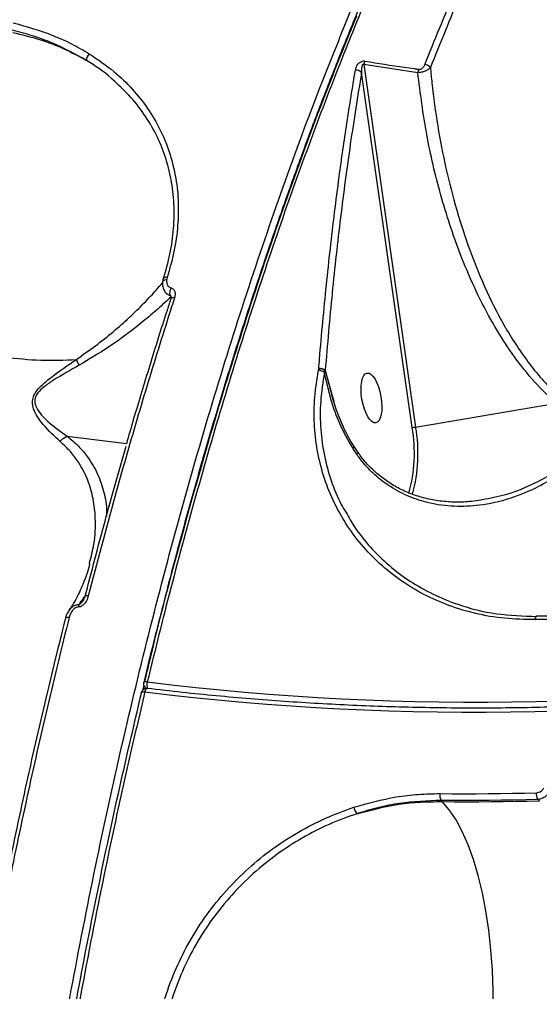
# Model space of a CAD drawing. Header units: millimetres. Extents: x -7245 to 6306, y -6696 to 5973.
# Drawn here: x 1619.6 to 1715.5, y -2420.9 to -2241.6 of the extents above; entities that cross this region are included whole.
import ezdxf

# ---------------------------------------------------------------- set-up
doc = ezdxf.new("R2010")
doc.units = ezdxf.units.MM
for name, color, linetype in [('DIKOM_ОБЪЕКТ', 7, 'Continuous'), ('DIKOM_РАЗМЕР_ЗОНА', 7, 'Continuous'), ('DIKOM_РАЗМЕР_ОБЪЕКТА', 7, 'Continuous')]:
    doc.layers.add(name, color=color, linetype=linetype)
doc.styles.add('style1', font='arial.ttf', dxfattribs={"width": 0.8})
doc.dimstyles.new('1-50', dxfattribs={"dimtxt": 300, "dimasz": 200, "dimexe": 100, "dimexo": 0, "dimgap": 100, "dimtad": 1, "dimtxsty": 'style1', "dimcen": 200, "dimclrd": 7, "dimclre": 7, "dimclrt": 7, "dimadec": 1, "dimazin": 2, "dimtfac": 1, "dimtmove": 0, "dimatfit": 2, "dimfxl": 0, "dimlwd": 25, "dimlwe": 18, "dimarcsym": 0})

# ---------------------------------------------------------------- blocks, each defined once
blk = doc.blocks.new('*D10')
at = {"layer": 'Defpoints', "color": 0, "transparency": 16777216}
for p in [(-4365.71, 2792.53), (4306.16, 475.6), (4306.16, -5965.27)]:
    blk.add_point(p, dxfattribs=at)
at = {"layer": 'DIKOM_РАЗМЕР_ОБЪЕКТА', "color": 7, "lineweight": 18, "transparency": 16777216}
for p, q in [((-4365.71, 2792.53), (-4365.71, -6065.27)), ((4306.16, 475.6), (4306.16, -6065.27))]:
    blk.add_line(p, q, dxfattribs=at)
at = {"layer": 'DIKOM_РАЗМЕР_ОБЪЕКТА', "color": 7, "lineweight": 25, "transparency": 16777216}
blk.add_line((-4165.71, -5965.27), (4106.16, -5965.27), dxfattribs=at)
at = {"layer": 'DIKOM_РАЗМЕР_ОБЪЕКТА', "color": 7, "transparency": 16777216}
for points in [[(-4165.71, -5931.93), (-4165.71, -5998.6), (-4365.71, -5965.27)], [(4106.16, -5931.93), (4106.16, -5998.6), (4306.16, -5965.27)]]:
    blk.add_solid(points, dxfattribs=at)
at = {"layer": 'DIKOM_РАЗМЕР_ОБЪЕКТА', "color": 7, "transparency": 16777216, "insert": (-85.78, -5712.1), "char_height": 300, "attachment_point": 5, "style": 'style1'}
blk.add_mtext('8650', dxfattribs=at)
blk = doc.blocks.new('*D11')
at = {"layer": 'Defpoints', "color": 0, "transparency": 16777216}
for p in [(-3472.32, 4472.83), (-6199.73, -2928.86), (1850.21, -2928.86)]:
    blk.add_point(p, dxfattribs=at)
at = {"layer": 'DIKOM_РАЗМЕР_ОБЪЕКТА', "color": 7, "lineweight": 18, "transparency": 16777216}
for p, q in [((-3472.32, 4472.83), (-6299.73, 4472.83)), ((1850.21, -2928.86), (-6299.73, -2928.86))]:
    blk.add_line(p, q, dxfattribs=at)
at = {"layer": 'DIKOM_РАЗМЕР_ОБЪЕКТА', "color": 7, "lineweight": 25, "transparency": 16777216}
blk.add_line((-6199.73, 4272.83), (-6199.73, -2728.86), dxfattribs=at)
at = {"layer": 'DIKOM_РАЗМЕР_ОБЪЕКТА', "color": 7, "transparency": 16777216}
for points in [[(-6233.06, 4272.83), (-6166.39, 4272.83), (-6199.73, 4472.83)], [(-6233.06, -2728.86), (-6166.39, -2728.86), (-6199.73, -2928.86)]]:
    blk.add_solid(points, dxfattribs=at)
at = {"layer": 'DIKOM_РАЗМЕР_ОБЪЕКТА', "color": 7, "transparency": 16777216, "insert": (-6452.9, 984.54), "char_height": 300, "attachment_point": 5, "rotation": 90, "style": 'style1'}
blk.add_mtext('7400', dxfattribs=at)
blk = doc.blocks.new('*D12')
at = {"layer": 'Defpoints', "color": 0, "transparency": 16777216}
for p in [(-5865.71, 123.34), (6306.18, -91.92), (6306.18, -6596.14)]:
    blk.add_point(p, dxfattribs=at)
at = {"layer": 'DIKOM_РАЗМЕР_ЗОНА', "color": 7, "lineweight": 18, "transparency": 16777216}
for p, q in [((-5865.71, 123.34), (-5865.71, -6696.14)), ((6306.18, -91.92), (6306.18, -6696.14))]:
    blk.add_line(p, q, dxfattribs=at)
at = {"layer": 'DIKOM_РАЗМЕР_ЗОНА', "color": 7, "lineweight": 25, "transparency": 16777216}
blk.add_line((-5665.71, -6596.14), (6106.18, -6596.14), dxfattribs=at)
at = {"layer": 'DIKOM_РАЗМЕР_ЗОНА', "color": 7, "transparency": 16777216}
for points in [[(-5665.71, -6562.81), (-5665.71, -6629.48), (-5865.71, -6596.14)], [(6106.18, -6562.81), (6106.18, -6629.48), (6306.18, -6596.14)]]:
    blk.add_solid(points, dxfattribs=at)
at = {"layer": 'DIKOM_РАЗМЕР_ЗОНА', "color": 7, "transparency": 16777216, "insert": (-71.19, -6342.97), "char_height": 300, "attachment_point": 5, "style": 'style1'}
blk.add_mtext('12150', dxfattribs=at)
blk = doc.blocks.new('*D13')
at = {"layer": 'Defpoints', "color": 0, "transparency": 16777216}
for p in [(-4231.86, 5972.83), (-6795, -4928.88), (1792.4, -4928.88)]:
    blk.add_point(p, dxfattribs=at)
at = {"layer": 'DIKOM_РАЗМЕР_ЗОНА', "color": 7, "lineweight": 18, "transparency": 16777216}
for p, q in [((-4231.86, 5972.83), (-6895, 5972.83)), ((1792.4, -4928.88), (-6895, -4928.88))]:
    blk.add_line(p, q, dxfattribs=at)
at = {"layer": 'DIKOM_РАЗМЕР_ЗОНА', "color": 7, "lineweight": 25, "transparency": 16777216}
blk.add_line((-6795, 5772.83), (-6795, -4728.88), dxfattribs=at)
at = {"layer": 'DIKOM_РАЗМЕР_ЗОНА', "color": 7, "transparency": 16777216}
for points in [[(-6828.33, 5772.83), (-6761.67, 5772.83), (-6795, 5972.83)], [(-6828.33, -4728.88), (-6761.67, -4728.88), (-6795, -4928.88)]]:
    blk.add_solid(points, dxfattribs=at)
at = {"layer": 'DIKOM_РАЗМЕР_ЗОНА', "color": 7, "transparency": 16777216, "insert": (-7048.17, 972.94), "char_height": 300, "attachment_point": 5, "rotation": 90, "style": 'style1'}
blk.add_mtext('10900', dxfattribs=at)

msp = doc.modelspace()

# ---------------------------------------------------------------- linework, layer by layer
at = {"layer": 'DIKOM_ОБЪЕКТ', "color": 7, "linetype": 'Continuous', "lineweight": 15}
for p, q in [((1683.09, -2249.94), (1692.634, -2316.805)), ((1693.025, -2251.457), (1683.09, -2249.94)), ((1691.982, -2316.882), (1682.642, -2251.451)), ((1646.094, -2289.416), (1646.086, -2289.448)), ((1646.806, -2289.201), (1646.71, -2289.64)), ((1674.719, -2306.389), (1674.759, -2306.079)), ((1674.759, -2306.079), (1674.762, -2306.037)), ((1675.951, -2306.412), (1675.813, -2306.748)), ((1675.946, -2306.378), (1675.951, -2306.412)), ((1675.946, -2306.378), (1677.542, -2312.073)), ((1675.951, -2306.412), (1676.243, -2307.506)), ((1692.634, -2316.805), (1718.598, -2312.41)), ((1628.386, -2318.522), (1639.305, -2319.848)), ((1681.773, -2321.828), (1681.031, -2320.717)), ((1682.034, -2321.524), (1681.299, -2320.408)), ((1704.632, -2330.234), (1704.915, -2330.173)), ((1632.47, -2342.02), (1632.509, -2341.847)), ((1631.746, -2347.757), (1631.6, -2348.078)), ((1717.626, -2351.664), (1714.933, -2351.719)), ((1642.476, -2364.431), (1642.251, -2365.373)), ((1642.465, -2363.924), (1642.463, -2363.929)), ((1642.675, -2364.807), (1642.876, -2365.042)), ((1697.343, -2385.667), (1697.542, -2385.9)), ((1715.484, -2385.741), (1715.162, -2385.511))]:
    msp.add_line(p, q, dxfattribs=at)
at = {"layer": 'DIKOM_ОБЪЕКТ', "color": 7, "linetype": 'Continuous', "lineweight": 15, "flags": 128}
for points in [[(1646.806, -2289.201), (1646.638, -2289.19), (1646.484, -2289.197), (1646.349, -2289.22), (1646.238, -2289.262), (1646.155, -2289.321), (1646.103, -2289.392), (1646.094, -2289.416)], [(1646.71, -2289.64), (1646.516, -2289.66), (1646.341, -2289.703), (1646.191, -2289.764), (1646.075, -2289.843), (1645.996, -2289.936), (1645.958, -2290.038), (1645.956, -2290.05)], [(1647.51, -2291.14), (1647.399, -2291.39), (1647.316, -2291.662), (1647.269, -2291.934), (1647.26, -2292.184), (1647.291, -2292.39), (1647.36, -2292.538), (1647.46, -2292.615), (1647.465, -2292.617)], [(1648.176, -2292.958), (1647.998, -2292.946), (1647.837, -2292.953), (1647.698, -2292.981), (1647.588, -2293.028), (1647.509, -2293.091), (1647.466, -2293.171), (1647.465, -2293.177)], [(1632.263, -2347.961), (1632.087, -2347.947), (1631.928, -2347.947), (1631.794, -2347.963), (1631.689, -2347.994), (1631.616, -2348.037), (1631.58, -2348.094), (1631.578, -2348.101)], [(1628.035, -2352.066), (1628.032, -2352.106), (1628.055, -2352.171)], [(1628.717, -2351.94), (1628.55, -2351.926), (1628.398, -2351.924), (1628.268, -2351.936), (1628.163, -2351.962), (1628.087, -2351.999), (1628.042, -2352.048), (1628.035, -2352.066)], [(1714.933, -2351.719), (1714.877, -2351.731), (1714.816, -2351.771), (1714.759, -2351.839), (1714.707, -2351.93), (1714.662, -2352.045), (1714.625, -2352.179), (1714.598, -2352.328)], [(1717.294, -2352.274), (1716.957, -2352.281), (1716.62, -2352.289), (1716.283, -2352.296), (1715.946, -2352.302), (1715.609, -2352.309), (1715.272, -2352.316), (1714.935, -2352.322), (1714.598, -2352.328)], [(1643.139, -2363.807), (1642.964, -2363.792), (1642.807, -2363.791), (1642.674, -2363.804), (1642.57, -2363.83), (1642.5, -2363.869), (1642.466, -2363.92), (1642.465, -2363.924)], [(1642.016, -2365.785), (1642.017, -2365.782), (1642.051, -2365.733), (1642.121, -2365.694), (1642.225, -2365.668), (1642.358, -2365.656), (1642.514, -2365.657), (1642.69, -2365.672)], [(1642.06, -2365.906), (1642.02, -2365.841), (1642.016, -2365.785)], [(1642.69, -2365.672), (1642.739, -2365.496), (1642.798, -2365.342), (1642.864, -2365.212), (1642.935, -2365.115), (1643.008, -2365.052), (1643.08, -2365.026), (1643.107, -2365.026)], [(1697.13, -2384.417), (1699.354, -2384.431), (1701.578, -2384.435), (1703.802, -2384.431), (1706.024, -2384.415), (1708.247, -2384.391), (1710.468, -2384.357), (1712.689, -2384.314), (1714.909, -2384.261)], [(1715.162, -2385.511), (1712.937, -2385.564), (1710.712, -2385.607), (1708.485, -2385.641), (1706.258, -2385.666), (1704.03, -2385.68), (1701.802, -2385.686), (1699.573, -2385.681), (1697.343, -2385.667)], [(1697.542, -2385.9), (1699.787, -2385.914), (1702.031, -2385.918), (1704.275, -2385.913), (1706.518, -2385.898), (1708.761, -2385.873), (1711.003, -2385.839), (1713.244, -2385.795), (1715.484, -2385.741)], [(1706.507, -2432.155), (1706.782, -2428.394), (1706.922, -2424.587), (1706.927, -2420.767), (1706.795, -2416.972), (1706.528, -2413.234), (1706.13, -2409.588), (1705.602, -2406.068), (1704.95, -2402.705), (1704.18, -2399.53), (1703.299, -2396.573), (1702.315, -2393.859), (1701.237, -2391.413), (1700.075, -2389.259), (1698.84, -2387.416), (1697.542, -2385.9)]]:
    msp.add_lwpolyline(points, dxfattribs=at)
at = {"layer": 'DIKOM_ОБЪЕКТ', "color": 7, "linetype": 'Continuous', "lineweight": 15}
for centre, radius, start, end in [((1633.432, -2249.07), 1.491, 132.13219, 185.31804), ((1685.324, -2250.237), 2.254, 155.77196, 172.41777), ((1694.151, -2251.583), 1.616, 42.09909, 84.31933), ((1681.621, -2252.317), 1.34, 40.29229, 94.46626), ((1695.237, -2251.694), 2.225, 157.11672, 173.87028), ((1625.586, -2245.021), 59.482, 261.63713, 274.30786), ((1636.034, -2302.223), 6.342, 199.45736, 210.31086), ((1674.723, -2308.225), 1.836, 53.57735, 90.13794), ((1674.994, -2307.534), 1.474, 49.52942, 99.17418), ((1674.97, -2307.539), 1.517, 49.9512, 97.87782), ((1703.633, -1873.957), 493.571, 262.95987, 296.2547), ((1665.353, -2321.645), 27.051, 344.14078, 10.14158), ((1691.686, -2311.596), 5.294, 273.20076, 280.31128), ((1664.64, -2321.712), 28.421, 344.69354, 9.94316), ((1703.34, -1874.186), 495.214, 262.96514, 296.24933), ((1680.775, -2320.246), 0.536, 298.50488, 341.65325), ((1631.87, -2350.136), 1.457, 155.50306, 175.6983), ((1643.437, -2364.159), 1, 166.40204, 220.40217), ((1643.288, -2364.283), 0.806, 220.51242, 246.00905), ((1644.817, -2364.352), 1.764, 162.01582, 204.69086), ((1642.988, -2366.019), 1, 83.18391, 166.50807), ((1698.85, -2384.766), 1.755, 168.52732, 210.88598), ((1716.649, -2384.559), 1.765, 170.27955, 212.63852), ((1683.974, -2386.46), 2.776, 189.78381, 217.04931)]:
    msp.add_arc(centre, radius, start, end, dxfattribs=at)
msp.add_ellipse((1684.48, -2311.456), major_axis=(-0.794, 4.6), ratio=0.3793946, dxfattribs=at)
for points, knots in [([(1796.819, -2096.321), (1796.442, -2096.399), (1793.158, -2097.076), (1786.96, -2099.606), (1778.251, -2103.967), (1769.585, -2109.659), (1760.831, -2116.615), (1752.016, -2124.909), (1743.167, -2134.533), (1734.481, -2145.277), (1725.984, -2157.078), (1717.696, -2169.851), (1709.482, -2183.802), (1701.377, -2198.937), (1693.409, -2215.227), (1686.08, -2231.593), (1679.369, -2247.824), (1673.247, -2263.747), (1667.324, -2280.304), (1661.619, -2297.459), (1656.193, -2315.026), (1651.071, -2332.915), (1646.741, -2349.156), (1644.181, -2359.568), (1643.139, -2363.807)], [0, 0, 0, 0, 0.0066639, 0.0580661, 0.1080183, 0.1580081, 0.20796, 0.2593627, 0.3108076, 0.3622106, 0.4121622, 0.4621529, 0.5121045, 0.5635072, 0.6149514, 0.6663554, 0.709828, 0.7533535, 0.7968779, 0.8408146, 0.8847524, 0.9275834, 0.9705119, 1, 1, 1, 1]), ([(1796.493, -2096.287), (1795.624, -2096.522), (1793.33, -2097.14), (1789.586, -2098.496), (1785.265, -2100.316), (1780.93, -2102.456), (1776.599, -2104.897), (1772.281, -2107.634), (1767.974, -2110.668), (1763.679, -2113.998), (1759.392, -2117.624), (1755.115, -2121.548), (1750.843, -2125.77), (1746.578, -2130.288), (1742.318, -2135.11), (1738.06, -2140.233), (1733.81, -2145.652), (1729.583, -2151.351), (1725.395, -2157.304), (1721.259, -2163.499), (1717.173, -2169.932), (1713.136, -2176.604), (1709.148, -2183.519), (1705.205, -2190.677), (1701.308, -2198.08), (1697.454, -2205.731), (1693.644, -2213.632), (1689.875, -2221.786), (1686.149, -2230.192), (1682.476, -2238.823), (1678.873, -2247.648), (1675.35, -2256.635), (1671.911, -2265.776), (1668.555, -2275.075), (1665.279, -2284.535), (1662.082, -2294.158), (1658.964, -2303.948), (1655.924, -2313.907), (1652.959, -2324.035), (1650.074, -2334.345), (1647.624, -2343.426), (1646.174, -2349.119), (1645.626, -2351.269)], [0, 0, 0, 0, 0.0155798, 0.0410894, 0.0667636, 0.0924692, 0.1180537, 0.1435397, 0.1689541, 0.1943221, 0.2196693, 0.2450228, 0.2704006, 0.2958288, 0.3213355, 0.3469479, 0.3726932, 0.3984898, 0.4241668, 0.4497198, 0.4751743, 0.5005599, 0.5259071, 0.5512427, 0.5765944, 0.601983, 0.6274384, 0.6529904, 0.6786655, 0.7044377, 0.7301473, 0.7557123, 0.7811733, 0.8065575, 0.8318938, 0.8572098, 0.882539, 0.9078972, 0.9333126, 0.9588178, 0.9844402, 1, 1, 1, 1]), ([(1694.311, -2249.976), (1696.12, -2245.509), (1699.737, -2236.575), (1705.364, -2223.757), (1711.122, -2211.346), (1715.076, -2203.511), (1717.053, -2199.594)], [0, 0, 0, 0, 0.2491249, 0.498243, 0.7491196, 1, 1, 1, 1]), ([(1718.055, -2200.186), (1716.095, -2204.071), (1712.174, -2211.839), (1706.438, -2224.199), (1700.806, -2237.024), (1697.169, -2246.008), (1695.35, -2250.5)], [0, 0, 0, 0, 0.249118, 0.498237, 0.7491228, 1, 1, 1, 1]), ([(1694.523, -2921.242), (1693.014, -2920.349), (1688.918, -2917.923), (1682.422, -2912.894), (1675.121, -2905.84), (1668.097, -2897.518), (1661.378, -2887.994), (1654.998, -2877.304), (1648.978, -2865.47), (1643.336, -2852.493), (1638.075, -2838.413), (1633.207, -2823.285), (1628.753, -2807.183), (1624.737, -2790.178), (1621.174, -2772.315), (1618.078, -2753.609), (1615.447, -2734.106), (1613.284, -2713.874), (1611.598, -2693.009), (1610.399, -2671.606), (1609.702, -2649.997), (1609.497, -2628.23), (1609.755, -2606.364), (1610.467, -2584.19), (1611.63, -2561.804), (1613.241, -2539.303), (1615.324, -2516.464), (1617.904, -2493.317), (1620.991, -2469.905), (1624.537, -2446.586), (1628.525, -2423.469), (1632.938, -2400.663), (1637.764, -2378.242), (1643.006, -2356.25), (1648.645, -2334.717), (1654.661, -2313.705), (1661.024, -2293.307), (1667.71, -2273.638), (1674.231, -2255.919), (1678.616, -2245.085), (1680.574, -2240.249)], [0, 0, 0, 0, 0.0156524, 0.0424896, 0.0694117, 0.0963766, 0.1233418, 0.1502634, 0.177101, 0.2039381, 0.2308601, 0.2578253, 0.2847903, 0.311712, 0.3385498, 0.3653866, 0.3923092, 0.4192737, 0.4462391, 0.4731607, 0.4999981, 0.5258465, 0.5517706, 0.577732, 0.6036944, 0.6296181, 0.655467, 0.682304, 0.7092261, 0.7361911, 0.7631564, 0.7900784, 0.816915, 0.8437527, 0.8706752, 0.8976402, 0.9246048, 0.9515268, 0.9783648, 1, 1, 1, 1]), ([(1681.704, -2241.007), (1679.752, -2245.831), (1675.377, -2256.64), (1668.871, -2274.315), (1662.203, -2293.94), (1655.848, -2314.282), (1649.869, -2335.27), (1645.442, -2351.857), (1643.15, -2361.578), (1642.589, -2363.956)], [0, 0, 0, 0, 0.1311439, 0.2938295, 0.4570244, 0.6204762, 0.7839339, 0.9471294, 1, 1, 1, 1]), ([(1618.425, -2242.262), (1620.905, -2242.963), (1624.661, -2244.024), (1629.228, -2246.1), (1631.364, -2247.343), (1632.432, -2247.965)], [0, 0, 0, 0, 0.4927513, 0.7463763, 1, 1, 1, 1]), ([(1631.948, -2249.208), (1629.869, -2248.059), (1626.721, -2246.319), (1621.986, -2244.606), (1619.46, -2243.941), (1618.197, -2243.609)], [0, 0, 0, 0, 0.4928013, 0.7464035, 1, 1, 1, 1]), ([(1618.329, -2244.037), (1619.998, -2244.441), (1623.281, -2245.236), (1627.854, -2246.977), (1630.578, -2248.461), (1631.948, -2249.208)], [0, 0, 0, 0, 0.3395457, 0.6677443, 1, 1, 1, 1]), ([(1632.432, -2247.965), (1634.007, -2249.028), (1636.911, -2250.989), (1640.44, -2254.434), (1643.283, -2257.993), (1645.57, -2261.866), (1647.271, -2266.011), (1648.388, -2270.379), (1648.92, -2274.932), (1648.826, -2279.627), (1648.184, -2284.405), (1647.265, -2287.604), (1646.806, -2289.201)], [0, 0, 0, 0, 0.1166767, 0.2150772, 0.3137947, 0.4121965, 0.5100601, 0.6082306, 0.706085, 0.8039653, 0.9021388, 1, 1, 1, 1]), ([(1636.667, -2252.659), (1636.594, -2252.589), (1635.229, -2251.271), (1633.544, -2250.211), (1631.948, -2249.208)], [0, 0, 0, 0, 0.0532429, 1, 1, 1, 1]), ([(1681.516, -2250.982), (1681.6, -2250.668), (1681.718, -2250.222), (1682.136, -2249.699), (1682.487, -2249.436), (1682.853, -2249.308), (1683.102, -2249.289), (1683.234, -2249.307), (1683.269, -2249.312)], [0, 0, 0, 0, 0.4028968, 0.573277, 0.7450972, 0.8533212, 0.9617311, 1, 1, 1, 1]), ([(1683.09, -2249.94), (1683.078, -2249.931), (1683.053, -2249.914), (1683.009, -2249.899), (1682.972, -2249.898), (1682.934, -2249.908), (1682.894, -2249.931), (1682.803, -2250.03), (1682.725, -2250.248), (1682.662, -2250.594), (1682.633, -2251.005), (1682.639, -2251.304), (1682.642, -2251.451)], [0, 0, 0, 0, 0.0255006, 0.0517236, 0.0781318, 0.0863942, 0.1150335, 0.1529728, 0.302692, 0.4905678, 0.7486134, 1, 1, 1, 1]), ([(1683.269, -2249.312), (1683.873, -2249.412), (1686.896, -2249.914), (1690.203, -2250.415), (1692.909, -2250.791), (1693.188, -2250.829)], [0, 0, 0, 0, 0.183161, 0.9158735, 1, 1, 1, 1]), ([(1693.188, -2250.829), (1693.249, -2250.833), (1693.378, -2250.841), (1693.598, -2250.781), (1693.824, -2250.654), (1694.109, -2250.389), (1694.229, -2250.143), (1694.311, -2249.976)], [0, 0, 0, 0, 0.1212095, 0.2523006, 0.4113722, 0.5992787, 1, 1, 1, 1]), ([(1674.762, -2306.037), (1674.809, -2305.46), (1675.044, -2302.578), (1675.7, -2295.135), (1676.857, -2283.857), (1678.369, -2271.654), (1679.924, -2260.693), (1680.985, -2254.219), (1681.516, -2250.982)], [0, 0, 0, 0, 0.0299983, 0.1499487, 0.3900616, 0.6301651, 0.8150773, 1, 1, 1, 1]), ([(1682.642, -2251.451), (1681.938, -2255.814), (1680.529, -2264.538), (1678.742, -2278.122), (1677.176, -2292.03), (1676.356, -2301.595), (1675.946, -2306.378)], [0, 0, 0, 0, 0.2492671, 0.4985272, 0.7492654, 1, 1, 1, 1]), ([(1695.35, -2250.5), (1695.206, -2250.639), (1694.918, -2250.917), (1694.26, -2251.243), (1693.586, -2251.432), (1693.195, -2251.449), (1693.025, -2251.457)], [0, 0, 0, 0, 0.2829664, 0.5674725, 0.8112021, 1, 1, 1, 1]), ([(1718.598, -2312.41), (1718.092, -2311.962), (1716.141, -2310.235), (1713.036, -2306.841), (1709.522, -2302.084), (1706.31, -2296.799), (1703.398, -2291.055), (1700.194, -2283.453), (1697.122, -2274.07), (1694.485, -2262.883), (1693.512, -2255.263), (1693.025, -2251.457)], [0, 0, 0, 0, 0.0310739, 0.1198424, 0.2089575, 0.2979304, 0.3968235, 0.4957395, 0.6636321, 0.8319667, 1, 1, 1, 1]), ([(1695.35, -2250.5), (1695.439, -2251.448), (1695.777, -2255.047), (1696.633, -2261.272), (1698.15, -2269.11), (1700.129, -2276.828), (1702.614, -2284.435), (1705.658, -2291.867), (1709.361, -2299.027), (1713.088, -2304.598), (1716.517, -2308.714), (1718.464, -2310.555), (1719.438, -2311.475)], [0, 0, 0, 0, 0.0419989, 0.1595241, 0.2774979, 0.3953163, 0.5131261, 0.6338718, 0.7545628, 0.8758666, 0.9379451, 1, 1, 1, 1]), ([(1646.096, -2289.568), (1646.545, -2288.005), (1647.444, -2284.874), (1648.068, -2280.199), (1648.155, -2275.606), (1647.628, -2271.15), (1646.526, -2266.876), (1644.855, -2262.816), (1642.596, -2259.034), (1639.902, -2255.596), (1637.719, -2253.615), (1636.667, -2252.659)], [0, 0, 0, 0, 0.1115415, 0.2234327, 0.334975, 0.4465839, 0.5585238, 0.67013, 0.7824671, 0.8951569, 1, 1, 1, 1]), ([(1646.146, -2289.264), (1646.095, -2289.405), (1646.001, -2289.662), (1645.993, -2289.93), (1645.989, -2290.051)], [0, 0, 0, 0, 0.5460567, 1, 1, 1, 1]), ([(1630.055, -2304.335), (1631.243, -2303.505), (1633.622, -2301.842), (1636.88, -2299.232), (1639.915, -2296.562), (1642.591, -2293.935), (1644.654, -2291.723), (1645.585, -2290.624), (1645.955, -2290.187)], [0, 0, 0, 0, 0.1720633, 0.3445825, 0.5163475, 0.6984595, 0.8803711, 1, 1, 1, 1]), ([(1645.971, -2290.051), (1645.957, -2290.145), (1645.903, -2290.52), (1646.006, -2291.156), (1646.349, -2291.867), (1646.858, -2292.387), (1647.29, -2292.533), (1647.478, -2292.597)], [0, 0, 0, 0, 0.0893276, 0.3546413, 0.5950576, 0.8234504, 1, 1, 1, 1]), ([(1646.71, -2289.64), (1646.705, -2289.857), (1646.695, -2290.25), (1646.91, -2290.723), (1647.194, -2291.016), (1647.42, -2291.105), (1647.51, -2291.14)], [0, 0, 0, 0, 0.3468105, 0.631202, 0.851407, 1, 1, 1, 1]), ([(1647.51, -2291.14), (1647.552, -2291.155), (1647.714, -2291.21), (1647.972, -2291.396), (1648.216, -2291.777), (1648.323, -2292.324), (1648.227, -2292.74), (1648.176, -2292.958)], [0, 0, 0, 0, 0.0579843, 0.2245168, 0.4300098, 0.7003961, 1, 1, 1, 1]), ([(1647.577, -2292.755), (1647.153, -2293.153), (1646.081, -2294.159), (1643.819, -2296.158), (1640.46, -2298.899), (1636.09, -2302.104), (1632.404, -2304.317), (1630.559, -2305.423)], [0, 0, 0, 0, 0.118446, 0.2992984, 0.4803392, 0.7400002, 1, 1, 1, 1]), ([(1648.176, -2292.958), (1647.993, -2293.525), (1647.077, -2296.359), (1644.719, -2303.788), (1641.194, -2315.411), (1636.758, -2330.853), (1633.872, -2341.838), (1632.263, -2347.961)], [0, 0, 0, 0, 0.032159, 0.1607964, 0.4182857, 0.67578, 1, 1, 1, 1]), ([(1647.465, -2292.617), (1647.466, -2292.617), (1647.473, -2292.621), (1647.462, -2292.608), (1647.515, -2292.691), (1647.541, -2292.912), (1647.479, -2293.093), (1647.454, -2293.166)], [0, 0, 0, 0, 0.055578, 0.2236411, 0.4927856, 0.7970827, 1, 1, 1, 1]), ([(1647.477, -2293.182), (1647.222, -2293.956), (1645.898, -2297.983), (1643.587, -2305.423), (1641.111, -2313.556), (1639.711, -2318.434), (1639.289, -2319.902)], [0, 0, 0, 0, 0.0892742, 0.4645546, 0.8389084, 1, 1, 1, 1]), ([(1630.809, -2860.633), (1628.691, -2858.105), (1624.447, -2853.043), (1618.432, -2844.026), (1612.687, -2834.009), (1607.263, -2822.938), (1602.179, -2810.891), (1597.457, -2797.887), (1593.11, -2783.935), (1589.138, -2769.071), (1585.55, -2753.354), (1582.36, -2736.856), (1579.586, -2719.655), (1577.237, -2701.793), (1575.327, -2683.286), (1573.849, -2664.177), (1572.805, -2644.536), (1572.196, -2624.454), (1572.028, -2604.025), (1572.303, -2583.298), (1573.029, -2562.301), (1574.198, -2541.073), (1575.799, -2519.694), (1577.825, -2498.263), (1580.264, -2476.879), (1583.116, -2455.592), (1586.382, -2434.439), (1590.05, -2413.453), (1594.102, -2392.713), (1598.517, -2372.317), (1603.272, -2352.354), (1607.985, -2334.347), (1612.544, -2318.182), (1615.472, -2308.641), (1616.935, -2303.871)], [0, 0, 0, 0, 0.0315565, 0.0632123, 0.0949196, 0.1266267, 0.1582826, 0.1898397, 0.2213969, 0.2530542, 0.2847613, 0.3164699, 0.3481273, 0.3796844, 0.4112643, 0.4429435, 0.4746745, 0.5064036, 0.5380839, 0.5696637, 0.6012947, 0.6330252, 0.6648065, 0.6965869, 0.7283183, 0.759949, 0.7916595, 0.8234666, 0.855327, 0.8871863, 0.9189955, 0.9507051, 0.9753527, 1, 1, 1, 1]), ([(1627.067, -2319.485), (1626.012, -2318.509), (1624.581, -2317.187), (1622.913, -2315.043), (1622.176, -2313.668), (1621.891, -2312.36), (1622.078, -2311.253), (1622.688, -2310.12), (1623.856, -2308.878), (1626.374, -2306.855), (1628.51, -2305.393), (1630.055, -2304.335)], [0, 0, 0, 0, 0.2657857, 0.3602866, 0.4543454, 0.5177872, 0.5633108, 0.6085959, 0.6803526, 0.7688932, 1, 1, 1, 1]), ([(1630.559, -2305.423), (1628.976, -2306.31), (1626.803, -2307.527), (1624.233, -2309.244), (1623.053, -2310.297), (1622.453, -2311.293), (1622.327, -2312.277), (1622.734, -2313.431), (1623.61, -2314.628), (1625.537, -2316.504), (1627.218, -2317.708), (1628.371, -2318.522), (1628.373, -2318.523)], [0, 0, 0, 0, 0.2369786, 0.3252769, 0.3938286, 0.4351213, 0.4764561, 0.5364466, 0.6308426, 0.7257859, 0.9996788, 1, 1, 1, 1]), ([(1714.598, -2352.328), (1712.736, -2352.295), (1709.012, -2352.228), (1703.707, -2351.298), (1698.72, -2349.799), (1694.108, -2347.756), (1689.834, -2345.184), (1685.974, -2342.096), (1682.567, -2338.562), (1679.66, -2334.631), (1677.317, -2330.348), (1675.551, -2325.79), (1674.389, -2321.049), (1673.872, -2316.195), (1673.915, -2311.294), (1674.451, -2308.023), (1674.719, -2306.389)], [0, 0, 0, 0, 0.0751073, 0.1502139, 0.2212822, 0.2925757, 0.3636426, 0.4347731, 0.506122, 0.5772472, 0.6483387, 0.7196572, 0.7907542, 0.8604249, 0.9303142, 1, 1, 1, 1]), ([(1675.813, -2306.748), (1675.53, -2308.509), (1674.965, -2312.031), (1675.02, -2317.175), (1675.688, -2322.097), (1676.992, -2326.713), (1678.368, -2330.237), (1679.497, -2332.085), (1679.798, -2332.576)], [0, 0, 0, 0, 0.1953141, 0.3906196, 0.5716857, 0.7532985, 0.9343508, 1, 1, 1, 1]), ([(1681.031, -2320.717), (1680.211, -2319.276), (1678.57, -2316.391), (1676.919, -2311.643), (1676.183, -2308.386), (1675.813, -2306.748)], [0, 0, 0, 0, 0.3317221, 0.6638403, 1, 1, 1, 1]), ([(1676.243, -2307.506), (1676.365, -2307.965), (1676.76, -2309.465), (1677.205, -2310.953), (1677.513, -2311.986)], [0, 0, 0, 0, 0.3061576, 1, 1, 1, 1]), ([(1681.3, -2320.405), (1681.055, -2320.029), (1680.374, -2318.984), (1679.379, -2317.013), (1678.274, -2314.368), (1677.508, -2312.211), (1677.189, -2310.918), (1677.137, -2310.71)], [0, 0, 0, 0, 0.1275825, 0.3544424, 0.6231692, 0.9391379, 1, 1, 1, 1]), ([(1922.456, -2317.743), (1920.508, -2318.7), (1914.854, -2321.478), (1905.39, -2325.859), (1894.027, -2330.788), (1882.539, -2335.422), (1870.936, -2339.764), (1859.222, -2343.81), (1847.404, -2347.557), (1835.488, -2351.004), (1823.482, -2354.15), (1811.392, -2356.991), (1799.223, -2359.527), (1786.984, -2361.755), (1774.68, -2363.678), (1762.318, -2365.289), (1749.905, -2366.593), (1737.448, -2367.584), (1724.953, -2368.265), (1712.427, -2368.636), (1699.878, -2368.692), (1687.311, -2368.438), (1674.734, -2367.875), (1662.154, -2366.995), (1651.611, -2366.01), (1645.264, -2365.276), (1643.107, -2365.026)], [0, 0, 0, 0, 0.022819, 0.0662202, 0.1096225, 0.1530253, 0.1964285, 0.2398304, 0.283233, 0.3266353, 0.3700375, 0.4134399, 0.4568417, 0.5002438, 0.5436454, 0.5870472, 0.6304486, 0.6738492, 0.7172507, 0.7606515, 0.8040518, 0.8474527, 0.8908524, 0.9342527, 0.9776523, 1, 1, 1, 1]), ([(1627.067, -2319.485), (1627.095, -2319.45), (1627.27, -2319.233), (1627.686, -2318.84), (1628.13, -2318.635), (1628.373, -2318.523)], [0, 0, 0, 0, 0.0796482, 0.4972458, 1, 1, 1, 1]), ([(1632.509, -2341.847), (1632.799, -2340.706), (1633.5, -2337.946), (1633.669, -2334.007), (1633.253, -2330.063), (1632.272, -2326.603), (1630.779, -2323.693), (1629.032, -2321.311), (1627.722, -2320.094), (1627.067, -2319.485)], [0, 0, 0, 0, 0.1450436, 0.3508494, 0.5037895, 0.6569349, 0.8095608, 0.9048158, 1, 1, 1, 1]), ([(1628.373, -2318.523), (1628.374, -2318.523), (1628.376, -2318.522), (1628.381, -2318.522), (1628.384, -2318.522), (1628.386, -2318.522)], [0, 0, 0, 0, 0.247661, 0.5800249, 1, 1, 1, 1]), ([(1628.386, -2318.522), (1629.094, -2319.117), (1630.51, -2320.306), (1632.422, -2322.629), (1634.093, -2325.466), (1635.178, -2328.842), (1635.689, -2331.462), (1635.608, -2332.96), (1635.59, -2333.291)], [0, 0, 0, 0, 0.1383032, 0.276682, 0.4965782, 0.7172463, 0.9375848, 1, 1, 1, 1]), ([(1631.62, -2348.233), (1632.847, -2343.527), (1635.302, -2334.114), (1637.916, -2324.941), (1639.224, -2320.354)], [0, 0, 0, 0, 0.5000101, 1, 1, 1, 1]), ([(1681.773, -2321.828), (1681.79, -2321.812), (1681.897, -2321.716), (1682.031, -2321.582), (1682.017, -2321.55), (1682.011, -2321.535)], [0, 0, 0, 0, 0.0937995, 0.5825867, 1, 1, 1, 1]), ([(1722.016, -2322.995), (1720.992, -2323.912), (1718.919, -2325.772), (1714.84, -2328.139), (1710.002, -2330.169), (1704.759, -2331.345), (1699.719, -2331.573), (1695.364, -2330.989), (1691.405, -2329.717), (1688.164, -2328.036), (1685.355, -2325.939), (1683.285, -2323.884), (1682.194, -2322.4), (1681.773, -2321.828)], [0, 0, 0, 0, 0.0889126, 0.1801302, 0.3049745, 0.433459, 0.5379113, 0.6451567, 0.7294076, 0.815875, 0.8847767, 0.9555156, 1, 1, 1, 1]), ([(1704.646, -2330.267), (1704.083, -2330.363), (1702.539, -2330.626), (1700.021, -2330.703), (1697.154, -2330.525), (1694.413, -2330.007), (1691.819, -2329.19), (1689.404, -2328.099), (1687.202, -2326.762), (1685.298, -2325.274), (1683.664, -2323.623), (1682.605, -2322.382), (1682.128, -2321.613), (1682.06, -2321.504)], [0, 0, 0, 0, 0.0680862, 0.1866775, 0.3020047, 0.4139668, 0.5219054, 0.6261903, 0.7257287, 0.8204014, 0.9008231, 0.9859871, 1, 1, 1, 1]), ([(1704.915, -2330.173), (1706.358, -2329.909), (1709.687, -2329.3), (1714.124, -2327.444), (1718.288, -2325.243), (1720.393, -2323.497), (1721.443, -2322.625)], [0, 0, 0, 0, 0.2424135, 0.5593087, 0.7799781, 1, 1, 1, 1]), ([(1679.798, -2332.576), (1680.293, -2333.46), (1681.568, -2335.733), (1684.225, -2339.013), (1687.641, -2342.394), (1691.527, -2345.296), (1695.784, -2347.714), (1701.063, -2349.881), (1707.462, -2351.497), (1712.49, -2351.656), (1715.004, -2351.735)], [0, 0, 0, 0, 0.0744459, 0.1916395, 0.3084603, 0.4252651, 0.5424369, 0.6592456, 0.8296261, 1, 1, 1, 1]), ([(1632.503, -2342.015), (1632.353, -2342.589), (1631.959, -2344.096), (1630.975, -2346.525), (1629.843, -2348.88), (1628.943, -2350.292), (1628.627, -2350.79)], [0, 0, 0, 0, 0.1970299, 0.5173271, 0.8300113, 1, 1, 1, 1]), ([(1632.263, -2347.961), (1632.22, -2348.107), (1632.084, -2348.57), (1631.733, -2349.209), (1631.237, -2349.714), (1630.807, -2349.973), (1630.547, -2350.009), (1630.417, -2350.027)], [0, 0, 0, 0, 0.160703, 0.5081782, 0.7318468, 0.8653918, 1, 1, 1, 1]), ([(1630.544, -2349.532), (1630.62, -2349.427), (1630.955, -2348.968), (1631.287, -2348.51), (1631.544, -2348.156)], [0, 0, 0, 0, 0.2268014, 1, 1, 1, 1]), ([(1631.556, -2348.097), (1631.543, -2348.173), (1631.488, -2348.479), (1631.336, -2348.812), (1631.152, -2349.009), (1631.146, -2349.016)], [0, 0, 0, 0, 0.2434833, 0.9744391, 1, 1, 1, 1]), ([(1628.664, -2350.721), (1628.703, -2350.639), (1628.871, -2350.292), (1629.341, -2349.92), (1629.949, -2349.591), (1630.342, -2349.552), (1630.544, -2349.532)], [0, 0, 0, 0, 0.1138098, 0.4836916, 0.7339795, 1, 1, 1, 1]), ([(1630.417, -2350.027), (1630.293, -2350.044), (1630.045, -2350.077), (1629.643, -2350.32), (1629.19, -2350.792), (1628.878, -2351.38), (1628.756, -2351.806), (1628.717, -2351.94)], [0, 0, 0, 0, 0.1388608, 0.2768019, 0.4966399, 0.8418689, 1, 1, 1, 1]), ([(1630.544, -2349.532), (1630.57, -2349.526), (1630.626, -2349.513), (1630.738, -2349.45), (1630.919, -2349.298), (1631.066, -2349.142), (1631.139, -2349.026), (1631.146, -2349.016)], [0, 0, 0, 0, 0.0868648, 0.1861463, 0.436388, 0.9503055, 1, 1, 1, 1]), ([(1613.413, -2419.563), (1614.494, -2413.848), (1616.657, -2402.418), (1620.217, -2385.471), (1623.986, -2368.675), (1626.699, -2357.672), (1628.055, -2352.171)], [0, 0, 0, 0, 0.2491062, 0.4982052, 0.7491006, 1, 1, 1, 1]), ([(1628.717, -2351.94), (1627.367, -2357.413), (1624.667, -2368.36), (1620.895, -2385.15), (1617.314, -2402.172), (1615.13, -2413.709), (1614.037, -2419.477)], [0, 0, 0, 0, 0.2490959, 0.498198, 0.7490935, 1, 1, 1, 1]), ([(1628.644, -2350.71), (1628.603, -2350.763), (1628.369, -2351.069), (1628.161, -2351.54), (1628.083, -2351.957), (1628.062, -2352.072)], [0, 0, 0, 0, 0.132389, 0.7611078, 1, 1, 1, 1]), ([(1645.626, -2351.269), (1645.263, -2352.672), (1644.181, -2356.854), (1643.154, -2361.106), (1642.471, -2363.931)], [0, 0, 0, 0, 0.33542, 1, 1, 1, 1]), ([(1642.69, -2365.672), (1641.68, -2369.95), (1638.961, -2381.476), (1634.855, -2400.601), (1630.485, -2423.065), (1626.504, -2446.026), (1622.934, -2469.416), (1619.801, -2493.165), (1617.172, -2516.75), (1615.045, -2540.092), (1613.406, -2563.123), (1612.229, -2586.218), (1611.537, -2609.297), (1611.346, -2632.277), (1611.659, -2654.654), (1612.463, -2676.363), (1613.735, -2697.36), (1615.496, -2717.985), (1617.76, -2738.15), (1620.533, -2757.771), (1623.752, -2776.417), (1627.396, -2794.046), (1631.436, -2810.641), (1635.936, -2826.472), (1640.901, -2841.45), (1646.325, -2855.499), (1652.087, -2868.312), (1658.162, -2879.873), (1664.513, -2890.196), (1671.246, -2899.445), (1678.349, -2907.558), (1685.821, -2914.406), (1692.078, -2919.092), (1695.902, -2921.104), (1697.067, -2921.716)], [0, 0, 0, 0, 0.0187488, 0.0505099, 0.082295, 0.1140569, 0.1467402, 0.1794511, 0.2121339, 0.243896, 0.2756805, 0.3074424, 0.3401261, 0.3728367, 0.40552, 0.4372818, 0.4690667, 0.5008283, 0.5335124, 0.5662224, 0.5989065, 0.630667, 0.6624523, 0.694214, 0.7268977, 0.7596081, 0.7922919, 0.8240528, 0.8558386, 0.8875998, 0.9202831, 0.952994, 0.9856775, 1, 1, 1, 1]), ([(1616.66, -2516.845), (1617.327, -2510.539), (1618.664, -2497.92), (1621.059, -2479.013), (1623.731, -2460.174), (1626.738, -2441.228), (1630.081, -2422.212), (1633.773, -2403.175), (1637.737, -2384.354), (1640.62, -2372.053), (1642.06, -2365.906)], [0, 0, 0, 0, 0.1227834, 0.2456861, 0.3685944, 0.4913702, 0.6184601, 0.745683, 0.8729144, 1, 1, 1, 1]), ([(1681.239, -2386.932), (1683.839, -2386.207), (1687.776, -2385.109), (1693.111, -2384.489), (1695.79, -2384.441), (1697.13, -2384.417)], [0, 0, 0, 0, 0.4927693, 0.7463912, 1, 1, 1, 1]), ([(1714.909, -2384.261), (1715.068, -2384.241), (1715.387, -2384.2), (1715.832, -2383.942), (1716.115, -2383.646), (1716.232, -2383.447), (1716.264, -2383.393)], [0, 0, 0, 0, 0.2970078, 0.5940493, 0.8897974, 1, 1, 1, 1]), ([(1717.374, -2384.032), (1717.322, -2384.123), (1717.129, -2384.456), (1716.663, -2384.952), (1715.94, -2385.396), (1715.421, -2385.473), (1715.162, -2385.511)], [0, 0, 0, 0, 0.1106604, 0.4063729, 0.7035088, 1, 1, 1, 1]), ([(1697.343, -2385.667), (1694.78, -2385.767), (1690.897, -2385.917), (1685.675, -2386.959), (1683.065, -2387.742), (1681.759, -2388.133)], [0, 0, 0, 0, 0.4928082, 0.7464108, 1, 1, 1, 1]), ([(1681.759, -2388.133), (1684.339, -2387.458), (1688.247, -2386.436), (1693.546, -2385.907), (1696.21, -2385.902), (1697.542, -2385.9)], [0, 0, 0, 0, 0.4927834, 0.7463903, 1, 1, 1, 1]), ([(1644.985, -2427.951), (1645.427, -2425.953), (1646.277, -2422.111), (1648.372, -2416.626), (1650.935, -2411.514), (1654.045, -2406.689), (1657.665, -2402.222), (1661.729, -2398.156), (1666.178, -2394.539), (1670.961, -2391.443), (1675.989, -2388.832), (1679.491, -2387.565), (1681.239, -2386.932)], [0, 0, 0, 0, 0.1070726, 0.2059732, 0.3051814, 0.4040785, 0.5033274, 0.6029127, 0.7021727, 0.8013445, 0.9008306, 1, 1, 1, 1]), ([(1681.759, -2388.133), (1680.045, -2388.751), (1676.611, -2389.989), (1671.679, -2392.543), (1666.989, -2395.57), (1662.627, -2399.108), (1658.641, -2403.085), (1655.092, -2407.454), (1652.044, -2412.174), (1649.533, -2417.174), (1647.479, -2422.54), (1646.647, -2426.299), (1646.215, -2428.253)], [0, 0, 0, 0, 0.0992802, 0.1988723, 0.298154, 0.3974207, 0.4970086, 0.5962636, 0.6950845, 0.7942153, 0.8930226, 1, 1, 1, 1])]:
    msp.add_open_spline(points, degree=3, knots=knots, dxfattribs=at)

# ---------------------------------------------------------------- dimensions: what is measured, and where the dimension line sits
at = {"layer": 'DIKOM_РАЗМЕР_ЗОНА'}
dim = msp.add_linear_dim(base=(-6795.001, -4928.879), p1=(-4231.865, 5972.834), p2=(1792.398, -4928.879), angle=90, text='10900', dimstyle='1-50', dxfattribs=at)
dim.commit()
dim.dimension.update_dxf_attribs({"geometry": '*D13', "text_midpoint": (-6795.001, 972.936), "dimtype": 160})
dim = msp.add_linear_dim(base=(6306.184, -6596.144), p1=(-5865.714, 123.344), p2=(6306.184, -91.922), text='12150', dimstyle='1-50', dxfattribs=at)
dim.commit()
dim.dimension.update_dxf_attribs({"geometry": '*D12', "text_midpoint": (-71.192, -6596.144), "dimtype": 160})
at = {"layer": 'DIKOM_РАЗМЕР_ОБЪЕКТА'}
dim = msp.add_linear_dim(base=(-6199.728, -2928.864), p1=(-3472.315, 4472.834), p2=(1850.213, -2928.864), angle=90, text='7400', dimstyle='1-50', dxfattribs=at)
dim.commit()
dim.dimension.update_dxf_attribs({"geometry": '*D11', "text_midpoint": (-6199.728, 984.539), "dimtype": 160})
dim = msp.add_linear_dim(base=(4306.158, -5965.268), p1=(-4365.714, 2792.532), p2=(4306.158, 475.605), text='8650', dimstyle='1-50', dxfattribs=at)
dim.commit()
dim.dimension.update_dxf_attribs({"geometry": '*D10', "text_midpoint": (-85.784, -5965.268), "dimtype": 160})

doc.saveas('drawing.dxf')
